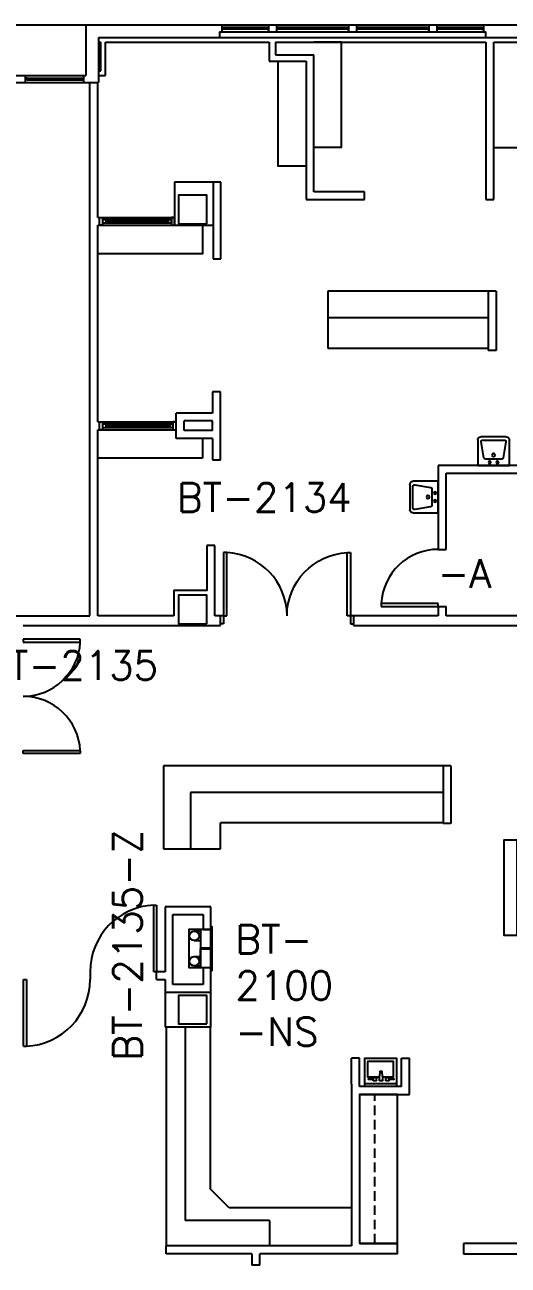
# Model space of a CAD drawing. Extents: x 2988 to 7122, y 18116 to 20102.
# Drawn here: x 4077 to 4383, y 19155 to 19938 of the extents above; entities that cross this region are included whole.
import ezdxf

# ---------------------------------------------------------------- set-up
doc = ezdxf.new("R2010")
doc.units = 0
doc.header["$LTSCALE"] = 48
doc.header["$MEASUREMENT"] = 0
doc.linetypes.add('CENTER', pattern=[2, 1.25, -0.25, 0.25, -0.25])
doc.linetypes.add('HIDDEN2', pattern=[0.1875, 0.125, -0.0625])
doc.layers.get('0').update_dxf_attribs({"linetype": 'CONTINUOUS'})
for name, color, linetype in [('ARDOOR', 7, 'CONTINUOUS'), ('ARROOMNO', 4, 'CONTINUOUS'), ('ARWALL', 7, 'CONTINUOUS'), ('ARWINDOW', 7, 'CONTINUOUS'), ('COL', 14, 'CONTINUOUS'), ('EQUIP', 30, 'CONTINUOUS'), ('EXWALL', 8, 'CONTINUOUS'), ('EXWINDOW', 8, 'CONTINUOUS'), ('MILL', 1, 'CONTINUOUS'), ('MILL-NRST', 1, 'CONTINUOUS'), ('MPFIXTURE', 3, 'CONTINUOUS')]:
    doc.layers.add(name, color=color, linetype=linetype)
doc.styles.add('ROMANS', font='romans.shx', dxfattribs={"height": 18})

# ---------------------------------------------------------------- blocks, each defined once
blk = doc.blocks.new('6-00-DRS')
at = {"color": 0}
for p, q in [((0, 36), (0, 0)), ((1.75, 36), (0, 36)), ((1.75, 0), (1.75, 36)), ((70.25, 0), (70.25, 36)), ((70.25, 36), (72, 36)), ((72, 36), (72, 0)), ((0, 0), (1.75, 0)), ((72, 0), (70.25, 0))]:
    blk.add_line(p, q, dxfattribs=at)
for centre, start, end in [((-0.08, -0.03), 0.04901, 87.09698), ((72.08, -0.03), 92.90302, 179.95099)]:
    blk.add_arc(centre, 36.08, start, end, dxfattribs=at)
blk = doc.blocks.new('3-00-DR')
at = {"color": 0}
for p, q in [((0, 36), (0, 0)), ((1.75, 36), (0, 36)), ((1.75, 0), (1.75, 36)), ((0, 0), (1.75, 0))]:
    blk.add_line(p, q, dxfattribs=at)
blk.add_arc((-0.08, -0.03), 36.08, 0.04901, 87.09698, dxfattribs=at)
blk = doc.blocks.new('6-08-DRS')
at = {"layer": 'ARDOOR', "xscale": 1.111111111111313, "yscale": 1.111111111111313, "zscale": 1.111111111111313, "rotation": 359.9999999998827}
blk.add_blockref('3-00-DR', (0, 0), dxfattribs=at)
at = {"layer": 'ARDOOR', "xscale": -1.111111111111313, "yscale": 1.111111111111313, "zscale": 1.111111111111111}
blk.add_blockref('3-00-DR', (80, 0), dxfattribs=at)
blk = doc.blocks.new('PTS')
at = {"layer": 'EQUIP'}
for points in [[(12, 0), (12, 14), (-12, 14), (-12, 0)], [(12, 6.5), (-12, 6.5), (-0.25, 6.5), (-0.25, 0), (0.25, 0), (0.25, 6.5)]]:
    blk.add_lwpolyline(points, dxfattribs=at)
blk.add_lwpolyline([(14, 0), (14, -0.5), (-14, -0.5), (-14, 0)], close=True, dxfattribs=at)
at = {"layer": 'MPFIXTURE'}
for p, q in [((-11, 10.5), (-11, 6.5)), ((-5, 10.5), (-5, 6.5)), ((5, 10.5), (5, 6.5)), ((11, 10.5), (11, 6.5))]:
    blk.add_line(p, q, dxfattribs=at)
for centre in [(-8, 10.5), (8, 10.5)]:
    blk.add_circle(centre, 3, dxfattribs=at)
blk = doc.blocks.new('A$C574C7A78')
at = {"color": 0}
for p, q in [((40.25, 0), (40.25, 42)), ((40.25, 42), (42, 42)), ((42, 42), (42, 0)), ((42, 0), (40.25, 0))]:
    blk.add_line(p, q, dxfattribs=at)
blk.add_arc((42.07, -0.03), 42.07, 92.47364, 179.96411, dxfattribs=at)
blk = doc.blocks.new('A$C578E32A8')
at = {"color": 0}
for p, q in [((0, 0), (0, 42)), ((0, 42), (1.75, 42)), ((1.75, 42), (1.75, 0)), ((0, 0), (1.75, 0))]:
    blk.add_line(p, q, dxfattribs=at)
blk.add_arc((-0.07, 42.03), 42.07, 272.47364, 359.96411, dxfattribs=at)
blk = doc.blocks.new('A$C73D03477')
at = {"layer": 'MPFIXTURE', "linetype": 'CONTINUOUS'}
blk.add_line((0, 2), (20, 2), dxfattribs=at)
blk.add_lwpolyline([(0, 0), (0, 18), (20, 18), (20, 0)], close=True, dxfattribs=at)
blk.add_lwpolyline([(9.31, 6), (2, 6), (2, 16), (18, 16), (18, 6), (11.2, 6)], dxfattribs=at)
at = {"layer": 'MPFIXTURE', "linetype": 'CONTINUOUS', "flags": 128}
for points in [[(9.25, 3.68), (9.25, 5.68), (9.75, 8.68), (9.75, 9.68), (10.75, 9.68), (10.75, 8.68), (11.25, 5.68), (11.25, 3.68), (9.25, 3.68)], [(13.31, 3.69), (13.31, 5.69), (15.31, 5.69), (15.31, 4.94), (18.31, 4.94), (18.31, 4.44), (15.31, 4.44), (15.31, 3.69), (13.31, 3.69)]]:
    blk.add_lwpolyline(points, close=True, dxfattribs=at)
blk.add_lwpolyline([(5.35, 3.69), (5.35, 4.44), (2.35, 4.44), (2.35, 4.94), (5.35, 4.94), (5.35, 5.69), (7.35, 5.69), (7.31, 3.69), (5.35, 3.69)], dxfattribs=at)
blk = doc.blocks.new('SNK-WALL_1')
for p, q in [((0, -10), (0, 10)), ((0, 10), (16, 10)), ((18, 8), (18, -8)), ((4, 5.15), (4, -5.15)), ((14.84, 7.81), (4.84, 6.14)), ((16, -6.82), (16, 6.82)), ((4.84, -6.14), (14.84, -7.81)), ((16, -10), (0, -10))]:
    blk.add_line(p, q)
for centre, radius in [((2, 2.5), 0.75), ((6.5, 0), 1), ((2, -2.5), 0.75)]:
    blk.add_circle(centre, radius)
for centre, radius, start, end in [((16, 8), 2, 0, 90), ((5, 5.15), 1, 99.46232, 180), ((15, 6.82), 1, 0, 99.46232), ((5, -5.15), 1, 180, 260.53768), ((15, -6.82), 1, 260.53768, 0), ((16, -8), 2, 270, 0)]:
    blk.add_arc(centre, radius, start, end)

msp = doc.modelspace()

# ---------------------------------------------------------------- linework, layer by layer
at = {"layer": 'ARDOOR'}
msp.add_line((4118.69, 19340.21), (4118.69, 19335.21), dxfattribs=at)
at = {"layer": 'ARWALL'}
for p, q in [((4123.97, 19926.71), (4125.47, 19926.71)), ((4125.47, 19908.71), (4125.47, 19926.71)), ((4128.47, 19905.71), (4128.47, 19926.71)), ((4128.47, 19926.71), (4231.72, 19926.71)), ((4231.72, 19926.71), (4231.72, 19914.71)), ((4235.72, 19926.71), (4368.47, 19926.71)), ((4235.72, 19926.71), (4235.72, 19918.71)), ((4373.47, 19926.71), (4534.47, 19926.71)), ((4231.72, 19914.71), (4254.97, 19914.71)), ((4235.72, 19918.71), (4259.97, 19918.71)), ((4123.97, 19908.71), (4125.47, 19908.71)), ((4123.97, 19905.71), (4128.47, 19905.71)), ((4369.97, 19769.71), (4369.97, 19732.21)), ((4374.97, 19769.71), (4374.97, 19732.21)), ((4195.97, 19692.71), (4172.97, 19692.71)), ((4172.97, 19687.21), (4172.97, 19692.71)), ((4195.97, 19687.71), (4177.97, 19687.71)), ((4177.97, 19681.71), (4177.97, 19687.71)), ((4195.97, 19681.71), (4195.97, 19687.71)), ((4172.97, 19676.71), (4172.97, 19682.21)), ((4195.97, 19681.71), (4177.97, 19681.71)), ((4195.97, 19676.71), (4172.97, 19676.71)), ((4338.47, 19606.7), (4343.47, 19606.7)), ((4338.47, 19570.7), (4343.47, 19570.7)), ((4202.98, 19559.71), (4200.98, 19559.71)), ((4202.98, 19564.71), (4202.98, 19559.71)), ((4282.98, 19564.71), (4282.98, 19559.71)), ((4282.98, 19559.71), (4284.98, 19559.71)), ((4341.47, 19470.21), (4341.47, 19433.71)), ((4346.47, 19470.21), (4341.47, 19470.21)), ((4346.47, 19470.21), (4346.47, 19433.71)), ((4346.47, 19433.71), (4341.47, 19433.71)), ((4189.97, 19366.81), (4194.97, 19366.81)), ((4189.97, 19342.81), (4194.97, 19342.81)), ((4160.69, 19335.21), (4160.69, 19340.21)), ((4283.78, 19269.25), (4283.78, 19285.73)), ((4288.78, 19285.73), (4283.78, 19285.73)), ((4288.78, 19267.73), (4288.78, 19285.73)), ((4315.28, 19267.73), (4315.28, 19285.73)), ((4315.28, 19285.73), (4320.28, 19285.73)), ((4320.28, 19262.73), (4320.28, 19285.73)), ((4225.78, 19155.02), (4220.78, 19155.02))]:
    msp.add_line(p, q, dxfattribs=at)
at = {"layer": 'ARWALL', "linetype": 'CONTINUOUS'}
for p, q in [((4368.47, 19926.71), (4368.47, 19827.37)), ((4373.47, 19827.37), (4373.47, 19926.71)), ((4254.97, 19914.71), (4254.97, 19827.37)), ((4259.97, 19832.37), (4259.97, 19918.71)), ((4118.47, 19564.71), (4118.47, 19901.21)), ((4123.5, 19816.21), (4123.5, 19901.21)), ((4196.29, 19838.46), (4171.97, 19838.46)), ((4171.97, 19838.46), (4171.97, 19811.21)), ((4201.29, 19838.46), (4196.29, 19838.46)), ((4196.29, 19838.46), (4196.29, 19789.96)), ((4201.29, 19789.96), (4201.29, 19838.46)), ((4254.97, 19827.37), (4291.86, 19827.37)), ((4291.86, 19832.37), (4259.97, 19832.37)), ((4291.86, 19827.37), (4291.86, 19832.37)), ((4368.47, 19827.37), (4373.47, 19827.37)), ((4123.47, 19811.21), (4171.97, 19811.21)), ((4123.47, 19687.21), (4123.47, 19811.21)), ((4123.5, 19816.21), (4171.97, 19816.21)), ((4171.97, 19811.21), (4196.29, 19811.21)), ((4196.29, 19789.96), (4201.29, 19789.96)), ((4374.97, 19769.71), (4369.97, 19769.71)), ((4374.97, 19732.21), (4369.97, 19732.21)), ((4200.97, 19706.21), (4195.97, 19706.21)), ((4195.97, 19706.21), (4195.97, 19692.71)), ((4200.97, 19663.21), (4200.97, 19706.21)), ((4123.47, 19687.21), (4172.97, 19687.21)), ((4123.47, 19564.71), (4123.47, 19682.21)), ((4123.47, 19682.21), (4123.47, 19682.08)), ((4123.47, 19682.21), (4172.97, 19682.21)), ((4195.97, 19676.71), (4195.97, 19663.21)), ((4195.97, 19663.21), (4200.97, 19663.21)), ((4426.97, 19659.71), (4338.47, 19659.71)), ((4338.47, 19659.71), (4338.47, 19606.7)), ((4343.47, 19654.71), (4421.97, 19654.71)), ((4343.47, 19606.7), (4343.47, 19654.71)), ((4197.47, 19609.12), (4192.47, 19609.12)), ((4197.47, 19564.71), (4197.47, 19609.12)), ((4338.47, 19570.7), (4338.47, 19564.71)), ((4343.47, 19564.71), (4343.47, 19570.7)), ((4035.47, 19564.71), (4118.47, 19564.71)), ((4171.47, 19564.71), (4123.47, 19564.71)), ((4202.98, 19564.71), (4197.47, 19564.71)), ((4200.98, 19558.71), (4200.98, 19564.71)), ((4338.47, 19564.71), (4282.98, 19564.71)), ((4284.98, 19564.71), (4284.98, 19558.71)), ((4411.97, 19564.71), (4343.47, 19564.71)), ((4076.47, 19558.71), (4200.98, 19558.71)), ((4284.98, 19558.71), (4525.97, 19558.71)), ((4194.97, 19381.21), (4165.97, 19381.21)), ((4165.97, 19381.21), (4165.97, 19340.21)), ((4194.97, 19366.81), (4194.97, 19381.21)), ((4170.97, 19376.21), (4189.97, 19376.21)), ((4170.97, 19332.21), (4170.97, 19376.21)), ((4189.97, 19376.21), (4189.97, 19366.81)), ((4189.97, 19342.81), (4189.97, 19332.21)), ((4194.97, 19305.21), (4194.97, 19342.81)), ((4165.97, 19340.21), (4160.69, 19340.21)), ((4160.69, 19335.21), (4165.97, 19335.21)), ((4165.97, 19335.21), (4165.97, 19305.21)), ((4165.97, 19327.21), (4194.97, 19327.21)), ((4189.97, 19332.21), (4170.97, 19332.21)), ((4194.97, 19305.21), (4165.97, 19305.21)), ((4283.78, 19269.25), (4283.78, 19167.21)), ((4315.28, 19267.73), (4288.78, 19267.73)), ((4288.78, 19262.73), (4288.78, 19168.73)), ((4288.78, 19262.73), (4320.28, 19262.73)), ((4312.78, 19168.73), (4288.78, 19168.73)), ((4312.78, 19162.21), (4312.78, 19168.73)), ((4431.28, 19168.73), (4354.47, 19168.73)), ((4354.47, 19168.73), (4354.47, 19162.21)), ((4283.78, 19167.21), (4166.78, 19167.21)), ((4166.78, 19162.21), (4166.78, 19167.21)), ((4220.78, 19162.21), (4166.78, 19162.21)), ((4220.78, 19162.21), (4166.78, 19162.21)), ((4220.78, 19162.21), (4166.78, 19162.21)), ((4220.78, 19162.21), (4166.78, 19162.21)), ((4220.78, 19162.21), (4220.78, 19155.02)), ((4231.97, 19162.21), (4225.78, 19162.21)), ((4278.97, 19162.21), (4225.78, 19162.21)), ((4231.97, 19162.21), (4225.78, 19162.21)), ((4231.97, 19162.21), (4225.78, 19162.21)), ((4225.78, 19155.02), (4225.78, 19162.21)), ((4312.78, 19162.21), (4278.97, 19162.21)), ((4354.47, 19162.21), (4508.57, 19162.21))]:
    msp.add_line(p, q, dxfattribs=at)
msp.add_lwpolyline([(4192.47, 19609.12), (4192.47, 19580.71), (4171.47, 19580.71), (4171.47, 19564.71)], dxfattribs=at)
msp.add_lwpolyline([(4387.97, 19363.12), (4380.06, 19363.12), (4380.06, 19423.4), (4387.97, 19423.4)], close=True, dxfattribs=at)
at = {"layer": 'ARWINDOW', "linetype": 'CONTINUOUS'}
for p, q in [((4128.53, 19814.71), (4128.53, 19812.71)), ((4128.53, 19813.71), (4167.97, 19813.71)), ((4167.97, 19814.71), (4167.97, 19812.71)), ((4128.53, 19685.71), (4128.53, 19683.71)), ((4168.97, 19685.71), (4168.97, 19683.71)), ((4128.53, 19684.71), (4168.97, 19684.71))]:
    msp.add_line(p, q, dxfattribs=at)
for points in [[(4126.53, 19811.21), (4124.53, 19811.21), (4124.53, 19816.21), (4126.53, 19816.21)], [(4126.53, 19814.71), (4126.53, 19812.71), (4169.97, 19812.71), (4169.97, 19814.71)], [(4169.97, 19811.21), (4171.97, 19811.21), (4171.97, 19816.21), (4169.97, 19816.21)], [(4126.53, 19682.21), (4124.53, 19682.21), (4124.53, 19687.21), (4126.53, 19687.21)], [(4126.53, 19685.71), (4126.53, 19683.71), (4170.97, 19683.71), (4170.97, 19685.71)], [(4170.97, 19682.21), (4172.97, 19682.21), (4172.97, 19687.21), (4170.97, 19687.21)]]:
    msp.add_lwpolyline(points, close=True, dxfattribs=at)
at = {"layer": 'COL', "linetype": 'CONTINUOUS'}
for points in [[(4192.47, 19812.21), (4192.47, 19830.21), (4174.47, 19830.21), (4174.47, 19812.21), (4192.47, 19812.21)], [(4192.47, 19559.71), (4192.47, 19577.71), (4174.47, 19577.71), (4174.47, 19559.71), (4192.47, 19559.71)], [(4192.47, 19307.21), (4192.47, 19325.21), (4174.47, 19325.21), (4174.47, 19307.21), (4192.47, 19307.21)]]:
    msp.add_lwpolyline(points, dxfattribs=at)
at = {"layer": 'EXWALL'}
for p, q in [((3913.97, 19937.71), (4115.97, 19937.71)), ((4115.97, 19937.71), (5917.47, 19937.71)), ((4115.97, 19937.71), (4115.97, 19905.71)), ((4123.97, 19929.71), (4368.47, 19929.71)), ((4123.97, 19929.71), (4123.97, 19901.21)), ((4200.47, 19933.21), (4368.47, 19933.21)), ((4200.47, 19933.21), (4200.47, 19929.71)), ((4368.47, 19929.71), (4539.47, 19929.71)), ((4039.97, 19905.71), (4115.97, 19905.71)), ((4035.47, 19901.21), (4123.97, 19901.21))]:
    msp.add_line(p, q, dxfattribs=at)
at = {"layer": 'EXWALL', "linetype": 'CENTER'}
msp.add_line((4368.47, 19929.71), (4368.47, 19933.21), dxfattribs=at)
at = {"layer": 'EXWINDOW'}
for p, q in [((4201.97, 19933.21), (4201.97, 19937.71)), ((4202.97, 19935.96), (4201.97, 19935.96)), ((4230.47, 19935.96), (4202.97, 19935.96)), ((4202.97, 19934.96), (4202.97, 19935.96)), ((4230.47, 19934.96), (4230.47, 19935.96)), ((4230.47, 19935.96), (4231.47, 19935.96)), ((4231.47, 19933.21), (4231.47, 19937.71)), ((4236.47, 19933.21), (4236.47, 19937.71)), ((4237.47, 19935.96), (4236.47, 19935.96)), ((4280.97, 19935.96), (4237.47, 19935.96)), ((4237.47, 19934.96), (4237.47, 19935.96)), ((4280.97, 19934.96), (4280.97, 19935.96)), ((4280.97, 19935.96), (4281.97, 19935.96)), ((4281.97, 19933.21), (4281.97, 19937.71)), ((4286.97, 19933.21), (4286.97, 19937.71)), ((4287.97, 19935.96), (4286.97, 19935.96)), ((4331.47, 19935.96), (4287.97, 19935.96)), ((4287.97, 19934.96), (4287.97, 19935.96)), ((4331.47, 19935.96), (4332.47, 19935.96)), ((4331.47, 19934.96), (4331.47, 19935.96)), ((4332.47, 19937.71), (4332.47, 19933.21)), ((4337.47, 19937.71), (4337.47, 19933.21)), ((4338.47, 19935.96), (4337.47, 19935.96)), ((4365.97, 19935.96), (4338.47, 19935.96)), ((4338.47, 19934.96), (4338.47, 19935.96)), ((4365.97, 19935.96), (4366.97, 19935.96)), ((4365.97, 19934.96), (4365.97, 19935.96)), ((4366.97, 19937.71), (4366.97, 19933.21)), ((4202.97, 19934.96), (4201.97, 19934.96)), ((4230.47, 19934.96), (4202.97, 19934.96)), ((4230.47, 19934.96), (4231.47, 19934.96)), ((4237.47, 19934.96), (4236.47, 19934.96)), ((4280.97, 19934.96), (4237.47, 19934.96)), ((4280.97, 19934.96), (4281.97, 19934.96)), ((4287.97, 19934.96), (4286.97, 19934.96)), ((4331.47, 19934.96), (4287.97, 19934.96)), ((4331.47, 19934.96), (4332.47, 19934.96)), ((4338.47, 19934.96), (4337.47, 19934.96)), ((4365.97, 19934.96), (4338.47, 19934.96)), ((4365.97, 19934.96), (4366.97, 19934.96)), ((4077.97, 19901.21), (4077.97, 19905.71)), ((4078.97, 19903.96), (4077.97, 19903.96)), ((4078.97, 19903.96), (4113.47, 19903.96)), ((4078.97, 19902.96), (4078.97, 19903.96)), ((4113.47, 19903.96), (4114.47, 19903.96)), ((4113.47, 19903.96), (4113.47, 19902.96)), ((4114.47, 19905.71), (4114.47, 19901.21)), ((4078.97, 19902.96), (4077.97, 19902.96)), ((4078.97, 19902.96), (4113.47, 19902.96)), ((4113.47, 19902.96), (4114.47, 19902.96))]:
    msp.add_line(p, q, dxfattribs=at)
at = {"layer": 'MILL'}
for p, q in [((4189.71, 19676.71), (4189.71, 19664.21)), ((4189.71, 19664.21), (4123.47, 19664.21))]:
    msp.add_line(p, q, dxfattribs=at)
at = {"layer": 'MILL', "linetype": 'HIDDEN2'}
msp.add_line((4298.47, 19168.73), (4298.47, 19262.73), dxfattribs=at)
at = {"layer": 'MILL'}
for points, elevation in [([(4259.97, 19860.47), (4277.47, 19860.47), (4277.47, 19926.71), (4259.97, 19926.71)], -6.5), ([(4254.97, 19848.47), (4237.47, 19848.47), (4237.47, 19914.71), (4254.97, 19914.71)], -6.5), ([(4189.71, 19811.21), (4189.71, 19793.21), (4123.47, 19793.21)], 6.5)]:
    msp.add_lwpolyline(points, dxfattribs=dict(at, elevation=elevation))
msp.add_lwpolyline([(4373.47, 19860.37), (4391.97, 19860.37), (4391.97, 19926.71)], dxfattribs=at)
at = {"layer": 'MILL', "ltscale": 50}
msp.add_lwpolyline([(4288.78, 19168.73), (4312.78, 19168.73), (4312.78, 19262.73), (4288.78, 19262.73)], close=True, dxfattribs=at)
at = {"layer": 'MILL-NRST'}
for p, q in [((4369.97, 19769.71), (4268.72, 19769.71)), ((4268.72, 19769.71), (4268.72, 19733.71)), ((4369.97, 19752.71), (4268.72, 19752.71)), ((4268.72, 19733.71), (4369.97, 19733.71)), ((4341.47, 19470.21), (4164.97, 19470.21)), ((4164.97, 19470.21), (4164.97, 19417.71)), ((4181.97, 19453.21), (4181.97, 19417.71)), ((4341.47, 19453.21), (4181.97, 19453.21)), ((4200.97, 19417.71), (4200.97, 19434.21)), ((4341.47, 19434.21), (4200.97, 19434.21)), ((4164.97, 19417.71), (4200.97, 19417.71))]:
    msp.add_line(p, q, dxfattribs=at)
at = {"layer": 'MILL-NRST', "linetype": 'CONTINUOUS'}
for p, q in [((4166.78, 19305.21), (4166.78, 19167.21)), ((4166.78, 19305.21), (4166.78, 19167.21)), ((4178.78, 19305.21), (4178.78, 19183.21)), ((4194.47, 19305.21), (4194.47, 19203.21)), ((4206.47, 19191.21), (4194.47, 19203.21)), ((4283.78, 19191.21), (4206.47, 19191.21)), ((4231.97, 19183.21), (4178.78, 19183.21)), ((4231.97, 19183.21), (4178.78, 19183.21)), ((4231.97, 19183.21), (4178.78, 19183.21)), ((4231.97, 19183.21), (4231.97, 19167.21)), ((4231.97, 19183.21), (4231.97, 19167.21)), ((4231.97, 19183.21), (4231.97, 19167.21))]:
    msp.add_line(p, q, dxfattribs=at)

# ---------------------------------------------------------------- block references
at = {"layer": 'ARDOOR'}
for name, p, rotation in [('3-00-DR', (4338.47, 19570.7), 90), ('6-00-DRS', (4076.47, 19549.96), 270)]:
    msp.add_blockref(name, p, dxfattribs=dict(at, rotation=rotation))
for name, p in [('6-08-DRS', (4202.98, 19564.71)), ('A$C574C7A78', (4118.69, 19340.21)), ('A$C578E32A8', (4076.69, 19293.21))]:
    msp.add_blockref(name, p, dxfattribs=at)
at = {"layer": 'MPFIXTURE', "xscale": -1, "rotation": 270}
msp.add_blockref('SNK-WALL_1', (4373.33, 19659.71), dxfattribs=at)
at = {"layer": 'MPFIXTURE', "xscale": -1}
msp.add_blockref('SNK-WALL_1', (4338.47, 19639.71), dxfattribs=at)
at = {"layer": 'MPFIXTURE', "rotation": 90}
msp.add_blockref('PTS', (4194.97, 19354.81), dxfattribs=at)
at = {"layer": 'MPFIXTURE'}
msp.add_blockref('A$C73D03477', (4292.03, 19267.73), dxfattribs=at)

# ---------------------------------------------------------------- texts
at = {"layer": 'ARROOMNO', "style": 'ROMANS'}
for s, p in [('BT-2134', (4173.49, 19630.44)), ('-A', (4337.99, 19582.47)), ('BT-2135', (4051.25, 19524.47)), ('BT-', (4210.41, 19351.64)), ('2100', (4210.41, 19322.5)), ('-NS', (4210.41, 19293.36))]:
    msp.add_text(s, height=18, dxfattribs=at).set_placement(p)
msp.add_text('BT-2135-Z', height=18, rotation=90, dxfattribs=at).set_placement((4151.35, 19284.11))

doc.saveas('drawing.dxf')
